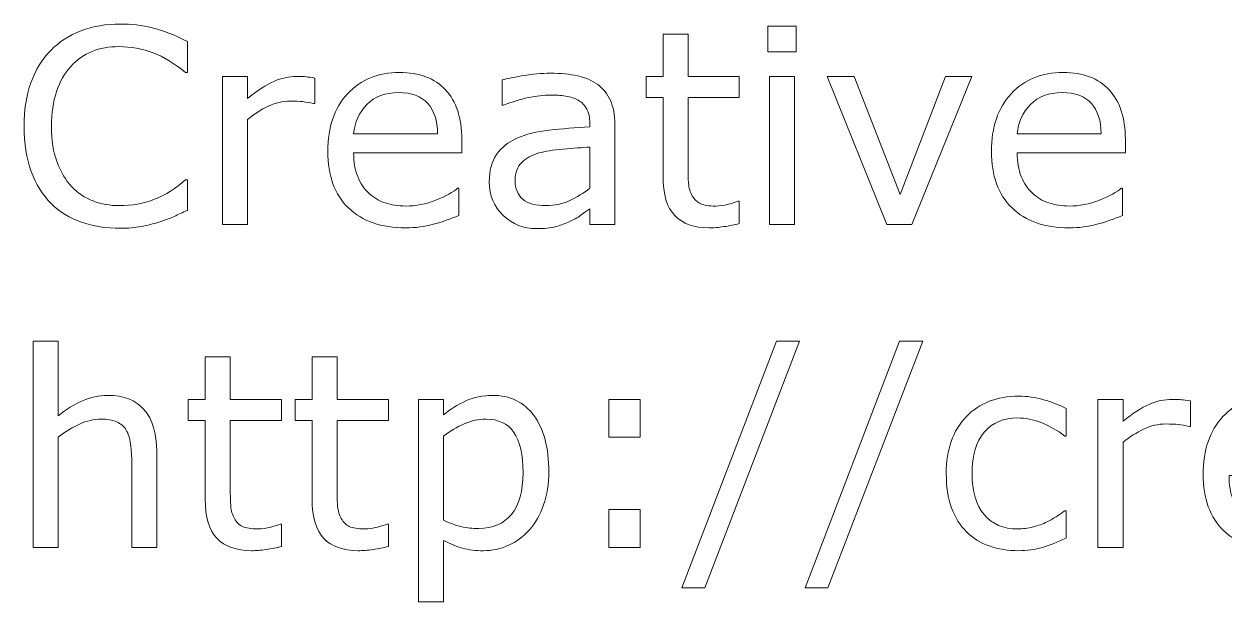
# Model space of a CAD drawing. Header units: inches. Extents: x -28 to 251, y 84 to 250.
# Drawn here: x -28.05 to 4.77, y 207.61 to 223.4 of the extents above; entities that cross this region are included whole.
import ezdxf

# ---------------------------------------------------------------- set-up
doc = ezdxf.new("R2010")
doc.units = ezdxf.units.IN
doc.header["$MEASUREMENT"] = 0
doc.layers.add('LAYER_1_0', color=7, linetype='Continuous')

# ---------------------------------------------------------------- blocks, each defined once
blk = doc.blocks.new('block 80')
at = {"layer": 'LAYER_1_0', "color": 7, "lineweight": 5}
for points in [[(-6.949, 222.636), (-7.721, 222.636), (-7.721, 223.342), (-6.949, 223.342), (-6.949, 222.636)], [(-6.993, 217.918), (-7.677, 217.918), (-7.677, 221.964), (-6.993, 221.964), (-6.993, 217.918)], [(-2.149, 221.964), (-3.786, 217.918), (-4.47, 217.918), (-6.096, 221.964), (-5.36, 221.964), (-4.105, 218.744), (-2.863, 221.964), (-2.149, 221.964)], [(-6.851, 214.732), (-9.443, 207.996), (-10.07, 207.996), (-7.487, 214.732), (-6.851, 214.732)], [(-3.486, 214.732), (-6.08, 207.996), (-6.705, 207.996), (-4.123, 214.732), (-3.486, 214.732)], [(-11.207, 212.108), (-12.066, 212.108), (-12.066, 213.144), (-11.207, 213.144), (-11.207, 212.108)], [(-11.207, 209.098), (-12.066, 209.098), (-12.066, 210.134), (-11.207, 210.134), (-11.207, 209.098)]]:
    blk.add_lwpolyline(points, dxfattribs=at)
for points, knots in [([(-23.582, 218.306), (-23.714, 218.248), (-23.834, 218.193), (-23.942, 218.143), (-24.048, 218.093), (-24.189, 218.04), (-24.363, 217.984), (-24.509, 217.939), (-24.669, 217.9), (-24.842, 217.867), (-25.014, 217.835), (-25.204, 217.818), (-25.411, 217.818), (-25.801, 217.818), (-26.156, 217.874), (-26.476, 217.983), (-26.795, 218.093), (-27.073, 218.264), (-27.309, 218.498), (-27.54, 218.727), (-27.721, 219.018), (-27.851, 219.371), (-27.981, 219.724), (-28.047, 220.135), (-28.047, 220.603), (-28.047, 221.046), (-27.984, 221.442), (-27.859, 221.792), (-27.733, 222.141), (-27.553, 222.436), (-27.317, 222.677), (-27.088, 222.911), (-26.811, 223.089), (-26.487, 223.213), (-26.162, 223.335), (-25.803, 223.397), (-25.407, 223.397), (-25.119, 223.397), (-24.83, 223.362), (-24.542, 223.292), (-24.254, 223.222), (-23.933, 223.099), (-23.582, 222.923), (-23.582, 222.923), (-23.582, 222.074), (-23.582, 222.074), (-23.582, 222.074), (-23.636, 222.074), (-23.636, 222.074), (-23.932, 222.32), (-24.226, 222.499), (-24.517, 222.611), (-24.808, 222.724), (-25.12, 222.779), (-25.452, 222.779), (-25.724, 222.779), (-25.969, 222.736), (-26.187, 222.648), (-26.405, 222.56), (-26.599, 222.423), (-26.77, 222.238), (-26.936, 222.057), (-27.065, 221.829), (-27.158, 221.554), (-27.25, 221.278), (-27.297, 220.96), (-27.297, 220.599), (-27.297, 220.221), (-27.246, 219.896), (-27.144, 219.624), (-27.041, 219.352), (-26.909, 219.13), (-26.748, 218.959), (-26.58, 218.782), (-26.383, 218.649), (-26.158, 218.564), (-25.933, 218.478), (-25.695, 218.436), (-25.444, 218.436), (-25.101, 218.436), (-24.778, 218.495), (-24.477, 218.612), (-24.177, 218.73), (-23.895, 218.906), (-23.632, 219.141), (-23.632, 219.141), (-23.582, 219.141), (-23.582, 219.141), (-23.582, 219.141), (-23.582, 218.306), (-23.582, 218.306)], [0, 0, 0, 0, 1, 1, 1, 2, 2, 2, 3, 3, 3, 4, 4, 4, 5, 5, 5, 6, 6, 6, 7, 7, 7, 8, 8, 8, 9, 9, 9, 10, 10, 10, 11, 11, 11, 12, 12, 12, 13, 13, 13, 14, 14, 14, 15, 15, 15, 16, 16, 16, 17, 17, 17, 18, 18, 18, 19, 19, 19, 20, 20, 20, 21, 21, 21, 22, 22, 22, 23, 23, 23, 24, 24, 24, 25, 25, 25, 26, 26, 26, 27, 27, 27, 28, 28, 28, 29, 29, 29, 30, 30, 30, 30]), ([(-8.501, 217.945), (-8.63, 217.911), (-8.769, 217.884), (-8.92, 217.862), (-9.07, 217.84), (-9.204, 217.829), (-9.323, 217.829), (-9.735, 217.829), (-10.048, 217.941), (-10.263, 218.164), (-10.478, 218.386), (-10.585, 218.743), (-10.585, 219.234), (-10.585, 219.234), (-10.585, 221.39), (-10.585, 221.39), (-10.585, 221.39), (-11.048, 221.39), (-11.048, 221.39), (-11.048, 221.39), (-11.048, 221.964), (-11.048, 221.964), (-11.048, 221.964), (-10.585, 221.964), (-10.585, 221.964), (-10.585, 221.964), (-10.585, 223.121), (-10.585, 223.121), (-10.585, 223.121), (-9.902, 223.121), (-9.902, 223.121), (-9.902, 223.121), (-9.902, 221.964), (-9.902, 221.964), (-9.902, 221.964), (-8.501, 221.964), (-8.501, 221.964), (-8.501, 221.964), (-8.501, 221.39), (-8.501, 221.39), (-8.501, 221.39), (-9.902, 221.39), (-9.902, 221.39), (-9.902, 221.39), (-9.902, 219.541), (-9.902, 219.541), (-9.902, 219.327), (-9.897, 219.161), (-9.887, 219.041), (-9.877, 218.921), (-9.844, 218.809), (-9.786, 218.705), (-9.733, 218.608), (-9.66, 218.537), (-9.568, 218.492), (-9.475, 218.447), (-9.334, 218.425), (-9.144, 218.425), (-9.033, 218.425), (-8.918, 218.441), (-8.798, 218.474), (-8.677, 218.507), (-8.59, 218.535), (-8.537, 218.557), (-8.537, 218.557), (-8.501, 218.557), (-8.501, 218.557), (-8.501, 218.557), (-8.501, 217.945), (-8.501, 217.945)], [0, 0, 0, 0, 1, 1, 1, 2, 2, 2, 3, 3, 3, 4, 4, 4, 5, 5, 5, 6, 6, 6, 7, 7, 7, 8, 8, 8, 9, 9, 9, 10, 10, 10, 11, 11, 11, 12, 12, 12, 13, 13, 13, 14, 14, 14, 15, 15, 15, 16, 16, 16, 17, 17, 17, 18, 18, 18, 19, 19, 19, 20, 20, 20, 21, 21, 21, 22, 22, 22, 23, 23, 23, 23]), ([(-20.096, 221.225), (-20.096, 221.225), (-20.132, 221.225), (-20.132, 221.225), (-20.233, 221.248), (-20.331, 221.265), (-20.427, 221.276), (-20.522, 221.286), (-20.634, 221.291), (-20.765, 221.291), (-20.975, 221.291), (-21.177, 221.245), (-21.372, 221.152), (-21.568, 221.059), (-21.756, 220.938), (-21.937, 220.792), (-21.937, 220.792), (-21.937, 217.918), (-21.937, 217.918), (-21.937, 217.918), (-22.62, 217.918), (-22.62, 217.918), (-22.62, 217.918), (-22.62, 221.964), (-22.62, 221.964), (-22.62, 221.964), (-21.937, 221.964), (-21.937, 221.964), (-21.937, 221.964), (-21.937, 221.366), (-21.937, 221.366), (-21.667, 221.583), (-21.429, 221.738), (-21.222, 221.828), (-21.016, 221.919), (-20.806, 221.964), (-20.591, 221.964), (-20.473, 221.964), (-20.388, 221.961), (-20.335, 221.955), (-20.282, 221.948), (-20.202, 221.937), (-20.096, 221.921), (-20.096, 221.921), (-20.096, 221.225), (-20.096, 221.225)], [0, 0, 0, 0, 1, 1, 1, 2, 2, 2, 3, 3, 3, 4, 4, 4, 5, 5, 5, 6, 6, 6, 7, 7, 7, 8, 8, 8, 9, 9, 9, 10, 10, 10, 11, 11, 11, 12, 12, 12, 13, 13, 13, 14, 14, 14, 15, 15, 15, 15]), ([(-16.085, 219.88), (-16.085, 219.88), (-19.04, 219.88), (-19.04, 219.88), (-19.04, 219.631), (-19.003, 219.413), (-18.928, 219.229), (-18.854, 219.043), (-18.753, 218.892), (-18.623, 218.773), (-18.498, 218.657), (-18.351, 218.57), (-18.179, 218.512), (-18.009, 218.454), (-17.82, 218.425), (-17.614, 218.425), (-17.341, 218.425), (-17.066, 218.479), (-16.789, 218.589), (-16.513, 218.698), (-16.316, 218.804), (-16.198, 218.91), (-16.198, 218.91), (-16.163, 218.91), (-16.163, 218.91), (-16.163, 218.91), (-16.163, 218.169), (-16.163, 218.169), (-16.391, 218.073), (-16.625, 217.992), (-16.863, 217.927), (-17.102, 217.862), (-17.352, 217.829), (-17.614, 217.829), (-18.283, 217.829), (-18.806, 218.011), (-19.182, 218.374), (-19.557, 218.736), (-19.746, 219.252), (-19.746, 219.919), (-19.746, 220.58), (-19.566, 221.104), (-19.206, 221.492), (-18.846, 221.88), (-18.372, 222.074), (-17.785, 222.074), (-17.242, 222.074), (-16.822, 221.915), (-16.527, 221.598), (-16.233, 221.281), (-16.085, 220.831), (-16.085, 220.248), (-16.085, 220.248), (-16.085, 219.88), (-16.085, 219.88)], [0, 0, 0, 0, 1, 1, 1, 2, 2, 2, 3, 3, 3, 4, 4, 4, 5, 5, 5, 6, 6, 6, 7, 7, 7, 8, 8, 8, 9, 9, 9, 10, 10, 10, 11, 11, 11, 12, 12, 12, 13, 13, 13, 14, 14, 14, 15, 15, 15, 16, 16, 16, 17, 17, 17, 18, 18, 18, 18]), ([(-11.904, 217.918), (-11.904, 217.918), (-12.587, 217.918), (-12.587, 217.918), (-12.587, 217.918), (-12.587, 218.35), (-12.587, 218.35), (-12.647, 218.308), (-12.729, 218.251), (-12.831, 218.178), (-12.933, 218.104), (-13.031, 218.046), (-13.128, 218.003), (-13.241, 217.947), (-13.37, 217.901), (-13.517, 217.864), (-13.663, 217.827), (-13.834, 217.807), (-14.032, 217.807), (-14.395, 217.807), (-14.702, 217.928), (-14.954, 218.169), (-15.206, 218.41), (-15.332, 218.717), (-15.332, 219.09), (-15.332, 219.396), (-15.267, 219.644), (-15.136, 219.832), (-15.005, 220.022), (-14.818, 220.17), (-14.576, 220.279), (-14.331, 220.387), (-14.036, 220.46), (-13.693, 220.499), (-13.349, 220.537), (-12.981, 220.566), (-12.587, 220.586), (-12.587, 220.586), (-12.587, 220.691), (-12.587, 220.691), (-12.587, 220.846), (-12.614, 220.974), (-12.669, 221.075), (-12.722, 221.177), (-12.8, 221.257), (-12.901, 221.315), (-12.997, 221.371), (-13.112, 221.408), (-13.247, 221.427), (-13.382, 221.447), (-13.523, 221.456), (-13.67, 221.456), (-13.848, 221.456), (-14.046, 221.433), (-14.265, 221.386), (-14.484, 221.339), (-14.71, 221.27), (-14.943, 221.181), (-14.943, 221.181), (-14.98, 221.181), (-14.98, 221.181), (-14.98, 221.181), (-14.98, 221.868), (-14.98, 221.868), (-14.847, 221.904), (-14.655, 221.944), (-14.404, 221.987), (-14.153, 222.03), (-13.906, 222.052), (-13.662, 222.052), (-13.378, 222.052), (-13.13, 222.028), (-12.919, 221.981), (-12.707, 221.935), (-12.525, 221.855), (-12.37, 221.741), (-12.219, 221.63), (-12.102, 221.487), (-12.023, 221.311), (-11.943, 221.135), (-11.904, 220.917), (-11.904, 220.657), (-11.904, 220.657), (-11.904, 217.918), (-11.904, 217.918)], [0, 0, 0, 0, 1, 1, 1, 2, 2, 2, 3, 3, 3, 4, 4, 4, 5, 5, 5, 6, 6, 6, 7, 7, 7, 8, 8, 8, 9, 9, 9, 10, 10, 10, 11, 11, 11, 12, 12, 12, 13, 13, 13, 14, 14, 14, 15, 15, 15, 16, 16, 16, 17, 17, 17, 18, 18, 18, 19, 19, 19, 20, 20, 20, 21, 21, 21, 22, 22, 22, 23, 23, 23, 24, 24, 24, 25, 25, 25, 26, 26, 26, 27, 27, 27, 28, 28, 28, 28]), ([(2.049, 219.88), (2.049, 219.88), (-0.906, 219.88), (-0.906, 219.88), (-0.906, 219.631), (-0.869, 219.413), (-0.795, 219.229), (-0.72, 219.043), (-0.618, 218.892), (-0.49, 218.773), (-0.365, 218.657), (-0.217, 218.57), (-0.046, 218.512), (0.126, 218.454), (0.314, 218.425), (0.52, 218.425), (0.793, 218.425), (1.068, 218.479), (1.345, 218.589), (1.621, 218.698), (1.818, 218.804), (1.935, 218.91), (1.935, 218.91), (1.972, 218.91), (1.972, 218.91), (1.972, 218.91), (1.972, 218.169), (1.972, 218.169), (1.743, 218.073), (1.509, 217.992), (1.271, 217.927), (1.032, 217.862), (0.782, 217.829), (0.519, 217.829), (-0.15, 217.829), (-0.673, 218.011), (-1.048, 218.374), (-1.424, 218.736), (-1.611, 219.252), (-1.611, 219.919), (-1.611, 220.58), (-1.431, 221.104), (-1.072, 221.492), (-0.712, 221.88), (-0.239, 222.074), (0.348, 222.074), (0.892, 222.074), (1.312, 221.915), (1.606, 221.598), (1.901, 221.281), (2.049, 220.831), (2.049, 220.248), (2.049, 220.248), (2.049, 219.88), (2.049, 219.88)], [0, 0, 0, 0, 1, 1, 1, 2, 2, 2, 3, 3, 3, 4, 4, 4, 5, 5, 5, 6, 6, 6, 7, 7, 7, 8, 8, 8, 9, 9, 9, 10, 10, 10, 11, 11, 11, 12, 12, 12, 13, 13, 13, 14, 14, 14, 15, 15, 15, 16, 16, 16, 17, 17, 17, 18, 18, 18, 18]), ([(-16.747, 220.398), (-16.749, 220.756), (-16.838, 221.033), (-17.014, 221.229), (-17.189, 221.425), (-17.456, 221.523), (-17.814, 221.523), (-18.175, 221.523), (-18.463, 221.415), (-18.676, 221.2), (-18.89, 220.984), (-19.011, 220.718), (-19.04, 220.398), (-19.04, 220.398), (-16.747, 220.398), (-16.747, 220.398)], [0, 0, 0, 0, 1, 1, 1, 2, 2, 2, 3, 3, 3, 4, 4, 4, 5, 5, 5, 5]), ([(1.387, 220.398), (1.385, 220.756), (1.296, 221.033), (1.12, 221.229), (0.944, 221.425), (0.678, 221.523), (0.319, 221.523), (-0.041, 221.523), (-0.328, 221.415), (-0.543, 221.2), (-0.756, 220.984), (-0.877, 220.718), (-0.906, 220.398), (-0.906, 220.398), (1.387, 220.398), (1.387, 220.398)], [0, 0, 0, 0, 1, 1, 1, 2, 2, 2, 3, 3, 3, 4, 4, 4, 5, 5, 5, 5]), ([(-12.587, 218.91), (-12.587, 218.91), (-12.587, 220.034), (-12.587, 220.034), (-12.793, 220.023), (-13.035, 220.005), (-13.314, 219.981), (-13.593, 219.956), (-13.814, 219.921), (-13.976, 219.875), (-14.171, 219.82), (-14.327, 219.734), (-14.447, 219.617), (-14.567, 219.5), (-14.627, 219.339), (-14.627, 219.134), (-14.627, 218.902), (-14.557, 218.729), (-14.418, 218.611), (-14.28, 218.494), (-14.067, 218.436), (-13.783, 218.436), (-13.546, 218.436), (-13.329, 218.483), (-13.133, 218.575), (-12.937, 218.668), (-12.755, 218.78), (-12.587, 218.91)], [0, 0, 0, 0, 1, 1, 1, 2, 2, 2, 3, 3, 3, 4, 4, 4, 5, 5, 5, 6, 6, 6, 7, 7, 7, 8, 8, 8, 9, 9, 9, 9]), ([(-24.42, 209.098), (-24.42, 209.098), (-25.103, 209.098), (-25.103, 209.098), (-25.103, 209.098), (-25.103, 211.399), (-25.103, 211.399), (-25.103, 211.585), (-25.114, 211.759), (-25.136, 211.922), (-25.157, 212.085), (-25.196, 212.213), (-25.254, 212.304), (-25.314, 212.405), (-25.4, 212.481), (-25.513, 212.53), (-25.626, 212.579), (-25.772, 212.604), (-25.952, 212.604), (-26.136, 212.604), (-26.329, 212.558), (-26.531, 212.467), (-26.732, 212.375), (-26.925, 212.258), (-27.11, 212.116), (-27.11, 212.116), (-27.11, 209.098), (-27.11, 209.098), (-27.11, 209.098), (-27.793, 209.098), (-27.793, 209.098), (-27.793, 209.098), (-27.793, 214.732), (-27.793, 214.732), (-27.793, 214.732), (-27.11, 214.732), (-27.11, 214.732), (-27.11, 214.732), (-27.11, 212.693), (-27.11, 212.693), (-26.898, 212.869), (-26.679, 213.007), (-26.453, 213.106), (-26.227, 213.205), (-25.996, 213.254), (-25.757, 213.254), (-25.322, 213.254), (-24.99, 213.123), (-24.762, 212.86), (-24.534, 212.597), (-24.42, 212.218), (-24.42, 211.723), (-24.42, 211.723), (-24.42, 209.098), (-24.42, 209.098)], [0, 0, 0, 0, 1, 1, 1, 2, 2, 2, 3, 3, 3, 4, 4, 4, 5, 5, 5, 6, 6, 6, 7, 7, 7, 8, 8, 8, 9, 9, 9, 10, 10, 10, 11, 11, 11, 12, 12, 12, 13, 13, 13, 14, 14, 14, 15, 15, 15, 16, 16, 16, 17, 17, 17, 18, 18, 18, 18]), ([(-21.011, 209.126), (-21.138, 209.092), (-21.277, 209.064), (-21.428, 209.043), (-21.579, 209.021), (-21.713, 209.01), (-21.831, 209.01), (-22.244, 209.01), (-22.557, 209.122), (-22.772, 209.344), (-22.987, 209.567), (-23.094, 209.924), (-23.094, 210.415), (-23.094, 210.415), (-23.094, 212.571), (-23.094, 212.571), (-23.094, 212.571), (-23.557, 212.571), (-23.557, 212.571), (-23.557, 212.571), (-23.557, 213.144), (-23.557, 213.144), (-23.557, 213.144), (-23.094, 213.144), (-23.094, 213.144), (-23.094, 213.144), (-23.094, 214.302), (-23.094, 214.302), (-23.094, 214.302), (-22.411, 214.302), (-22.411, 214.302), (-22.411, 214.302), (-22.411, 213.144), (-22.411, 213.144), (-22.411, 213.144), (-21.011, 213.144), (-21.011, 213.144), (-21.011, 213.144), (-21.011, 212.571), (-21.011, 212.571), (-21.011, 212.571), (-22.411, 212.571), (-22.411, 212.571), (-22.411, 212.571), (-22.411, 210.722), (-22.411, 210.722), (-22.411, 210.508), (-22.406, 210.341), (-22.396, 210.221), (-22.387, 210.101), (-22.353, 209.99), (-22.295, 209.886), (-22.242, 209.789), (-22.17, 209.718), (-22.077, 209.673), (-21.984, 209.628), (-21.843, 209.605), (-21.653, 209.605), (-21.542, 209.605), (-21.427, 209.622), (-21.306, 209.655), (-21.186, 209.688), (-21.099, 209.716), (-21.046, 209.738), (-21.046, 209.738), (-21.011, 209.738), (-21.011, 209.738), (-21.011, 209.738), (-21.011, 209.126), (-21.011, 209.126)], [0, 0, 0, 0, 1, 1, 1, 2, 2, 2, 3, 3, 3, 4, 4, 4, 5, 5, 5, 6, 6, 6, 7, 7, 7, 8, 8, 8, 9, 9, 9, 10, 10, 10, 11, 11, 11, 12, 12, 12, 13, 13, 13, 14, 14, 14, 15, 15, 15, 16, 16, 16, 17, 17, 17, 18, 18, 18, 19, 19, 19, 20, 20, 20, 21, 21, 21, 22, 22, 22, 23, 23, 23, 23]), ([(-18.091, 209.126), (-18.219, 209.092), (-18.359, 209.064), (-18.509, 209.043), (-18.66, 209.021), (-18.794, 209.01), (-18.913, 209.01), (-19.325, 209.01), (-19.638, 209.122), (-19.853, 209.344), (-20.067, 209.567), (-20.175, 209.924), (-20.175, 210.415), (-20.175, 210.415), (-20.175, 212.571), (-20.175, 212.571), (-20.175, 212.571), (-20.638, 212.571), (-20.638, 212.571), (-20.638, 212.571), (-20.638, 213.144), (-20.638, 213.144), (-20.638, 213.144), (-20.175, 213.144), (-20.175, 213.144), (-20.175, 213.144), (-20.175, 214.302), (-20.175, 214.302), (-20.175, 214.302), (-19.491, 214.302), (-19.491, 214.302), (-19.491, 214.302), (-19.491, 213.144), (-19.491, 213.144), (-19.491, 213.144), (-18.091, 213.144), (-18.091, 213.144), (-18.091, 213.144), (-18.091, 212.571), (-18.091, 212.571), (-18.091, 212.571), (-19.491, 212.571), (-19.491, 212.571), (-19.491, 212.571), (-19.491, 210.722), (-19.491, 210.722), (-19.491, 210.508), (-19.486, 210.341), (-19.477, 210.221), (-19.467, 210.101), (-19.433, 209.99), (-19.376, 209.886), (-19.323, 209.789), (-19.25, 209.718), (-19.158, 209.673), (-19.065, 209.628), (-18.924, 209.605), (-18.733, 209.605), (-18.623, 209.605), (-18.507, 209.622), (-18.387, 209.655), (-18.267, 209.688), (-18.18, 209.716), (-18.127, 209.738), (-18.127, 209.738), (-18.091, 209.738), (-18.091, 209.738), (-18.091, 209.738), (-18.091, 209.126), (-18.091, 209.126)], [0, 0, 0, 0, 1, 1, 1, 2, 2, 2, 3, 3, 3, 4, 4, 4, 5, 5, 5, 6, 6, 6, 7, 7, 7, 8, 8, 8, 9, 9, 9, 10, 10, 10, 11, 11, 11, 12, 12, 12, 13, 13, 13, 14, 14, 14, 15, 15, 15, 16, 16, 16, 17, 17, 17, 18, 18, 18, 19, 19, 19, 20, 20, 20, 21, 21, 21, 22, 22, 22, 23, 23, 23, 23]), ([(-13.706, 211.165), (-13.706, 210.836), (-13.753, 210.535), (-13.847, 210.263), (-13.941, 209.991), (-14.074, 209.761), (-14.245, 209.572), (-14.404, 209.394), (-14.592, 209.255), (-14.808, 209.157), (-15.024, 209.06), (-15.252, 209.01), (-15.494, 209.01), (-15.704, 209.01), (-15.894, 209.033), (-16.063, 209.079), (-16.234, 209.125), (-16.407, 209.197), (-16.583, 209.293), (-16.583, 209.293), (-16.583, 207.61), (-16.583, 207.61), (-16.583, 207.61), (-17.266, 207.61), (-17.266, 207.61), (-17.266, 207.61), (-17.266, 213.144), (-17.266, 213.144), (-17.266, 213.144), (-16.583, 213.144), (-16.583, 213.144), (-16.583, 213.144), (-16.583, 212.718), (-16.583, 212.718), (-16.402, 212.87), (-16.199, 212.997), (-15.973, 213.101), (-15.748, 213.203), (-15.507, 213.254), (-15.251, 213.254), (-14.764, 213.254), (-14.384, 213.07), (-14.113, 212.701), (-13.841, 212.332), (-13.706, 211.82), (-13.706, 211.165)], [0, 0, 0, 0, 1, 1, 1, 2, 2, 2, 3, 3, 3, 4, 4, 4, 5, 5, 5, 6, 6, 6, 7, 7, 7, 8, 8, 8, 9, 9, 9, 10, 10, 10, 11, 11, 11, 12, 12, 12, 13, 13, 13, 14, 14, 14, 15, 15, 15, 15]), ([(0.429, 209.354), (0.203, 209.245), (-0.012, 209.161), (-0.216, 209.1), (-0.419, 209.04), (-0.636, 209.01), (-0.864, 209.01), (-1.156, 209.01), (-1.424, 209.053), (-1.667, 209.139), (-1.91, 209.224), (-2.118, 209.354), (-2.292, 209.527), (-2.468, 209.7), (-2.604, 209.92), (-2.701, 210.185), (-2.797, 210.45), (-2.845, 210.76), (-2.845, 211.114), (-2.845, 211.774), (-2.664, 212.292), (-2.301, 212.669), (-1.939, 213.044), (-1.46, 213.232), (-0.864, 213.232), (-0.634, 213.232), (-0.406, 213.2), (-0.184, 213.135), (0.04, 213.07), (0.244, 212.99), (0.429, 212.897), (0.429, 212.897), (0.429, 212.141), (0.429, 212.141), (0.429, 212.141), (0.393, 212.141), (0.393, 212.141), (0.186, 212.301), (-0.028, 212.423), (-0.248, 212.509), (-0.469, 212.594), (-0.684, 212.637), (-0.893, 212.637), (-1.278, 212.637), (-1.582, 212.508), (-1.806, 212.25), (-2.028, 211.992), (-2.14, 211.613), (-2.14, 211.114), (-2.14, 210.629), (-2.031, 210.256), (-1.812, 209.996), (-1.595, 209.736), (-1.288, 209.605), (-0.893, 209.605), (-0.756, 209.605), (-0.616, 209.623), (-0.474, 209.659), (-0.332, 209.695), (-0.204, 209.741), (-0.091, 209.798), (0.008, 209.849), (0.1, 209.901), (0.187, 209.957), (0.274, 210.013), (0.342, 210.061), (0.393, 210.101), (0.393, 210.101), (0.429, 210.101), (0.429, 210.101), (0.429, 210.101), (0.429, 209.354), (0.429, 209.354)], [0, 0, 0, 0, 1, 1, 1, 2, 2, 2, 3, 3, 3, 4, 4, 4, 5, 5, 5, 6, 6, 6, 7, 7, 7, 8, 8, 8, 9, 9, 9, 10, 10, 10, 11, 11, 11, 12, 12, 12, 13, 13, 13, 14, 14, 14, 15, 15, 15, 16, 16, 16, 17, 17, 17, 18, 18, 18, 19, 19, 19, 20, 20, 20, 21, 21, 21, 22, 22, 22, 23, 23, 23, 24, 24, 24, 24]), ([(3.826, 212.405), (3.826, 212.405), (3.79, 212.405), (3.79, 212.405), (3.689, 212.429), (3.59, 212.445), (3.495, 212.456), (3.399, 212.467), (3.287, 212.472), (3.157, 212.472), (2.947, 212.472), (2.745, 212.425), (2.549, 212.332), (2.354, 212.239), (2.166, 212.119), (1.985, 211.972), (1.985, 211.972), (1.985, 209.098), (1.985, 209.098), (1.985, 209.098), (1.301, 209.098), (1.301, 209.098), (1.301, 209.098), (1.301, 213.144), (1.301, 213.144), (1.301, 213.144), (1.985, 213.144), (1.985, 213.144), (1.985, 213.144), (1.985, 212.547), (1.985, 212.547), (2.255, 212.764), (2.493, 212.918), (2.699, 213.008), (2.905, 213.099), (3.115, 213.144), (3.33, 213.144), (3.448, 213.144), (3.534, 213.141), (3.587, 213.135), (3.64, 213.129), (3.72, 213.118), (3.826, 213.101), (3.826, 213.101), (3.826, 212.405), (3.826, 212.405)], [0, 0, 0, 0, 1, 1, 1, 2, 2, 2, 3, 3, 3, 4, 4, 4, 5, 5, 5, 6, 6, 6, 7, 7, 7, 8, 8, 8, 9, 9, 9, 10, 10, 10, 11, 11, 11, 12, 12, 12, 13, 13, 13, 14, 14, 14, 15, 15, 15, 15]), ([(7.837, 211.061), (7.837, 211.061), (4.882, 211.061), (4.882, 211.061), (4.882, 210.812), (4.919, 210.594), (4.993, 210.409), (5.067, 210.224), (5.169, 210.072), (5.298, 209.954), (5.423, 209.837), (5.571, 209.751), (5.742, 209.693), (5.914, 209.634), (6.102, 209.605), (6.308, 209.605), (6.58, 209.605), (6.855, 209.66), (7.132, 209.769), (7.409, 209.878), (7.606, 209.985), (7.723, 210.09), (7.723, 210.09), (7.759, 210.09), (7.759, 210.09), (7.759, 210.09), (7.759, 209.35), (7.759, 209.35), (7.531, 209.253), (7.297, 209.173), (7.059, 209.108), (6.82, 209.043), (6.569, 209.01), (6.307, 209.01), (5.638, 209.01), (5.115, 209.191), (4.739, 209.554), (4.364, 209.917), (4.176, 210.432), (4.176, 211.1), (4.176, 211.761), (4.356, 212.284), (4.716, 212.673), (5.076, 213.061), (5.549, 213.254), (6.136, 213.254), (6.68, 213.254), (7.099, 213.096), (7.394, 212.779), (7.689, 212.462), (7.837, 212.012), (7.837, 211.428), (7.837, 211.428), (7.837, 211.061), (7.837, 211.061)], [0, 0, 0, 0, 1, 1, 1, 2, 2, 2, 3, 3, 3, 4, 4, 4, 5, 5, 5, 6, 6, 6, 7, 7, 7, 8, 8, 8, 9, 9, 9, 10, 10, 10, 11, 11, 11, 12, 12, 12, 13, 13, 13, 14, 14, 14, 15, 15, 15, 16, 16, 16, 17, 17, 17, 18, 18, 18, 18]), ([(-14.411, 211.143), (-14.411, 211.632), (-14.495, 211.998), (-14.661, 212.241), (-14.827, 212.483), (-15.082, 212.604), (-15.427, 212.604), (-15.622, 212.604), (-15.818, 212.562), (-16.016, 212.477), (-16.214, 212.392), (-16.402, 212.281), (-16.583, 212.142), (-16.583, 212.142), (-16.583, 209.842), (-16.583, 209.842), (-16.391, 209.755), (-16.225, 209.696), (-16.086, 209.664), (-15.948, 209.632), (-15.791, 209.616), (-15.615, 209.616), (-15.237, 209.616), (-14.941, 209.745), (-14.73, 210.001), (-14.517, 210.258), (-14.411, 210.639), (-14.411, 211.143)], [0, 0, 0, 0, 1, 1, 1, 2, 2, 2, 3, 3, 3, 4, 4, 4, 5, 5, 5, 6, 6, 6, 7, 7, 7, 8, 8, 8, 9, 9, 9, 9])]:
    blk.add_open_spline(points, degree=3, knots=knots, dxfattribs=at)

msp = doc.modelspace()

# ---------------------------------------------------------------- block references
at = {"layer": 'LAYER_1_0'}
msp.add_blockref('block 80', (0, 0), dxfattribs=at)

doc.saveas('drawing.dxf')
